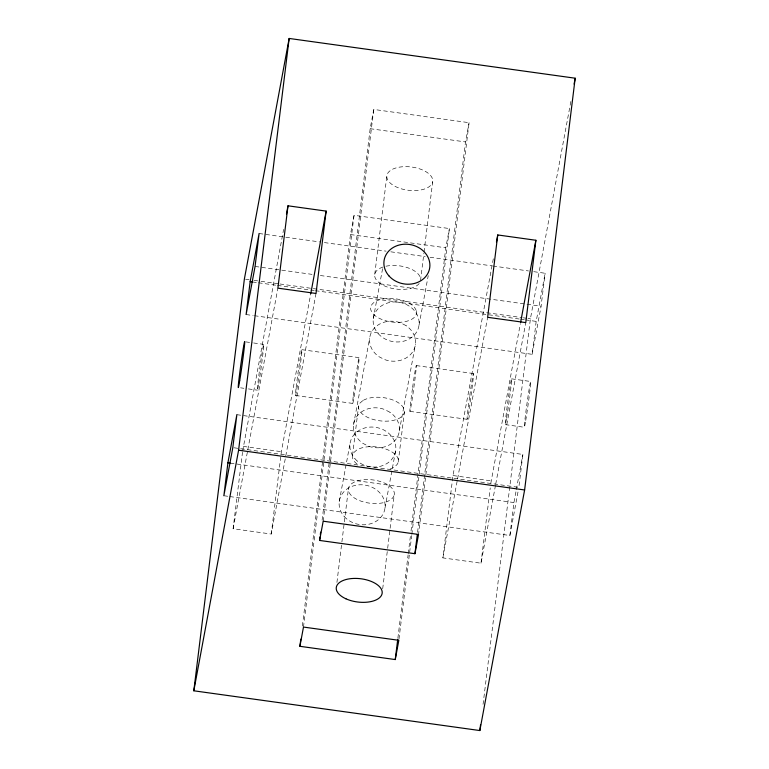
<?xml version="1.0" encoding="UTF-8"?>
<svg xmlns="http://www.w3.org/2000/svg" width="769" height="769" viewBox="0 0 769 769"><rect width="100%" height="100%" fill="white"/><g stroke="black" fill="none" stroke-linecap="round" stroke-linejoin="round"><path stroke-width="0.58" stroke-dasharray="3.85 2.88" d="M316.021 293.46L271.246 534.042L233.113 528.736L242.504 452.268M242.648 451.095L283.607 229.393M271.246 534.042L281.358 451.691L310.772 293.662M302.39 626.072L350.462 234.545L354.048 215.301L449.394 228.556L418.999 476.088M303.486 627.062L354.048 215.301M322.096 520.219L370.168 128.692L373.753 109.438L469.09 122.694L418.538 534.455M323.191 521.199L373.753 109.438M336.928 582.441L341.744 543.145M341.897 541.953L348.472 488.373M352.519 455.44L358.585 406.022M374.763 274.264L386.894 175.438M382.693 588.794L387.509 549.508M387.663 548.316L394.237 494.736A23.108 11.727 7 0 0 361.776 479.962A23.108 11.727 7 0 0 358.056 499.965A23.108 11.727 7 0 0 394.237 494.736M398.284 461.794L404.35 412.386M420.528 280.627L423.892 253.241M424.036 252.049L432.659 181.801A23.108 11.727 7 0 0 400.197 167.027A23.108 11.727 7 0 0 396.477 187.03A23.108 11.727 7 0 0 432.659 181.801M397.881 638.135L408.108 554.834M408.252 553.642L410.444 535.791M411.031 531.033L445.809 247.801L449.394 228.556M398.976 639.116L411.694 535.589M411.838 534.397L418.855 477.27M417.586 532.283L465.514 141.938L469.09 122.694M495.486 485.364L481 563.196L442.867 557.89L452.979 475.54L493.583 257.365M481 563.196L490.247 487.902M490.824 483.201L520.305 323.999M483.057 704.366L530.408 318.789L571.011 100.614M229.796 496.563L509.895 535.493L513.932 502.551L516.124 490.814M254.414 315.713L532.138 354.317L536.185 321.384L545.134 273.264L533.273 271.611M236.862 414.683L522.891 454.441L518.844 487.383L232.815 447.616M532.138 354.317L541.088 306.206L545.134 273.264M233.113 528.736L247.599 450.903M247.82 449.721L277.888 288.154M339.225 501.609L349.972 443.867M353.557 424.623L369.678 338.014M373.263 318.77L382.693 268.102M384.99 507.973L395.737 450.23M399.322 430.986L415.443 344.377M419.028 325.133L428.237 275.638M442.867 557.89L457.353 480.058M457.574 478.876L487.642 317.309M495.707 484.182L525.775 322.615M516.335 489.642L522.891 454.441M509.895 535.493L518.412 489.728M370.168 128.692L465.514 141.938M350.462 234.545L445.809 247.801M259.105 233.507L319.635 241.918M324.383 242.581L386.096 251.155M390.844 251.819L425.267 256.606M430.015 257.259L491.727 265.843M492.919 266.007L528.524 270.957M255.068 266.449L312.031 274.36M320.337 275.523L541.088 306.206M245.561 279.195L249.127 279.695M253.876 280.349L259.807 281.175M260.989 281.339L278.791 283.819M279.983 283.982L522.093 317.635M523.285 317.799L526.842 318.299M528.034 318.462L530.408 318.789M252.53 281.954L257.279 282.608M258.461 282.781L276.263 285.251M277.455 285.414L309.494 289.875M310.686 290.038L314.242 290.528M315.434 290.692L519.565 319.068M520.748 319.241L524.314 319.731M525.496 319.894L536.185 321.384M246.109 314.559L253.232 315.55M245.782 341.888L252.511 342.82M253.635 342.974L263.729 344.377M301.871 349.684L359.075 357.633M416.279 365.583L473.483 373.542M511.625 378.838L530.687 381.491M240.553 387.826L243.917 388.287M248.406 388.912L257.375 390.162M295.517 395.458L352.721 403.417M409.925 411.367L467.129 419.316M505.271 424.623L524.333 427.266M243.225 446.385L281.358 451.691M452.979 475.54L491.112 480.846M230.287 463.121L513.932 502.551M223.866 495.736L228.614 496.399M419.192 283.501A23.108 11.727 7 0 1 384.346 285.857A23.108 11.727 7 0 1 382.981 267.026M385.932 266.228A23.108 11.727 7 0 1 420.307 277.522M390.056 469.032A23.108 11.727 7 0 0 394.141 467.148L396.948 464.678A23.108 11.727 7 0 0 386.144 449.163A23.108 11.727 7 0 0 356.662 450.086L353.855 452.557A23.108 11.727 7 0 0 357.7 464.534M295.988 388.845L295.613 392.459A23.108 0.625 -82.1 0 0 297.276 386.413A23.108 0.625 -82.1 0 0 301.4 356.307L301.765 352.692A23.108 0.625 -82.1 0 0 300.112 358.729A23.108 0.625 -82.1 0 0 295.988 388.845M353.192 396.794L352.827 400.409A23.108 0.625 -82.1 0 0 354.48 394.362A23.108 0.625 -82.1 0 0 358.604 364.256L358.969 360.642A23.108 0.625 -82.1 0 0 357.316 366.688A23.108 0.625 -82.1 0 0 353.192 396.794M412.453 388.595L411.655 394.516A23.108 0.625 -82.1 0 0 410.04 411.155A23.108 0.625 -82.1 0 0 413.751 388.355L414.549 382.433A23.108 0.625 -82.1 0 0 416.164 365.794A23.108 0.625 -82.1 0 0 412.453 388.595M469.657 396.544L468.859 402.466A23.108 0.625 -82.1 0 0 467.244 419.105A23.108 0.625 -82.1 0 0 470.955 396.314L471.753 390.392A23.108 0.625 -82.1 0 0 473.377 373.753A23.108 0.625 -82.1 0 0 469.657 396.544M362.728 400.678L359.921 403.148A23.108 11.727 7 0 0 370.725 418.653A23.108 11.727 7 0 0 400.207 417.73L403.014 415.27A23.108 11.727 7 0 0 392.209 399.755A23.108 11.727 7 0 0 362.728 400.678M406.099 325.672L400.822 322.932A23.108 19.907 10.5 0 0 372.35 330.689A23.108 19.907 10.5 0 0 379.021 356.72L384.298 359.459A23.108 19.907 10.5 0 0 412.77 351.702A23.108 19.907 10.5 0 0 406.099 325.672M389.979 412.28L384.702 409.541A23.108 19.907 10.5 0 0 356.23 417.298A23.108 19.907 10.5 0 0 362.901 443.329L368.178 446.068A23.108 19.907 10.5 0 0 396.65 438.311A23.108 19.907 10.5 0 0 389.979 412.28M416.26 310.465L414.491 307.36A23.108 11.727 7 0 0 386.826 298.497A23.108 11.727 7 0 0 370.946 310.301L372.705 313.406A23.108 11.727 7 0 0 400.37 322.269A23.108 11.727 7 0 0 416.26 310.465M344.214 516.518A23.108 19.907 10.5 0 0 383.587 512.981A23.108 19.907 10.5 0 0 358.537 484.874A23.108 19.907 10.5 0 0 344.214 516.518M525.727 420.48A23.108 0.625 -82.1 0 0 530.754 382.241A23.108 0.625 -82.1 0 0 526.063 410.415A23.108 0.625 -82.1 0 0 525.727 420.48M258.769 383.375A23.108 0.625 -82.1 0 0 263.786 345.127A23.108 0.625 -82.1 0 0 259.105 373.311A23.108 0.625 -82.1 0 0 258.769 383.375M506.656 417.836A23.108 0.625 -82.1 0 0 511.683 379.588A23.108 0.625 -82.1 0 0 507.002 407.772A23.108 0.625 -82.1 0 0 506.656 417.836M378.242 333.679A23.108 19.907 10.5 0 0 417.615 330.141A23.108 19.907 10.5 0 0 392.565 302.034A23.108 19.907 10.5 0 0 378.242 333.679M354.961 458.776A23.108 19.907 10.5 0 0 394.334 455.238A23.108 19.907 10.5 0 0 369.283 427.141A23.108 19.907 10.5 0 0 354.961 458.776"/><path stroke-width="1.15" d="M193.817 690.793L244.379 279.032L289.154 38.45L575.183 78.207L524.621 489.968L479.846 730.55L193.817 690.793L238.592 450.211L289.154 38.45M227.912 462.794L223.866 495.736L232.815 447.616L236.862 414.683L227.912 462.794L230.287 463.121M250.156 281.617L246.109 314.559L255.068 266.449L259.105 233.507L250.156 281.617L252.53 281.954M288 205.804L277.888 288.154L316.021 293.46L326.133 211.11L288 205.804L286.462 214.061M299.91 646.306L303.486 627.062L398.832 640.308L395.247 659.562L299.91 646.306L300.785 639.164M319.606 540.444L323.191 521.199L418.538 534.455L414.952 553.699L319.606 540.444L320.048 536.877M320.337 534.493L320.635 532.119M395.247 659.562L397.736 639.327M414.952 553.699L417.288 534.657M497.754 234.958L487.642 317.309L525.775 322.615L535.887 240.264L497.754 234.958L496.438 242.033M479.846 730.55L480.577 724.6M310.772 293.662L326.133 211.11M520.526 322.817L535.887 240.264M574.087 84.109L575.183 78.207M238.592 450.211L524.621 489.968M388.989 275.936A23.108 19.907 10.5 0 0 428.362 272.399A23.108 19.907 10.5 0 0 403.312 244.292A23.108 19.907 10.5 0 0 388.989 275.936M239.697 380.722A23.108 0.625 -82.1 0 0 244.725 342.474A23.108 0.625 -82.1 0 0 240.034 370.658A23.108 0.625 -82.1 0 0 239.697 380.722M345.915 598.791A23.108 11.727 7 0 0 382.106 593.562A23.108 11.727 7 0 0 349.645 578.788A23.108 11.727 7 0 0 345.915 598.791"/></g></svg>
